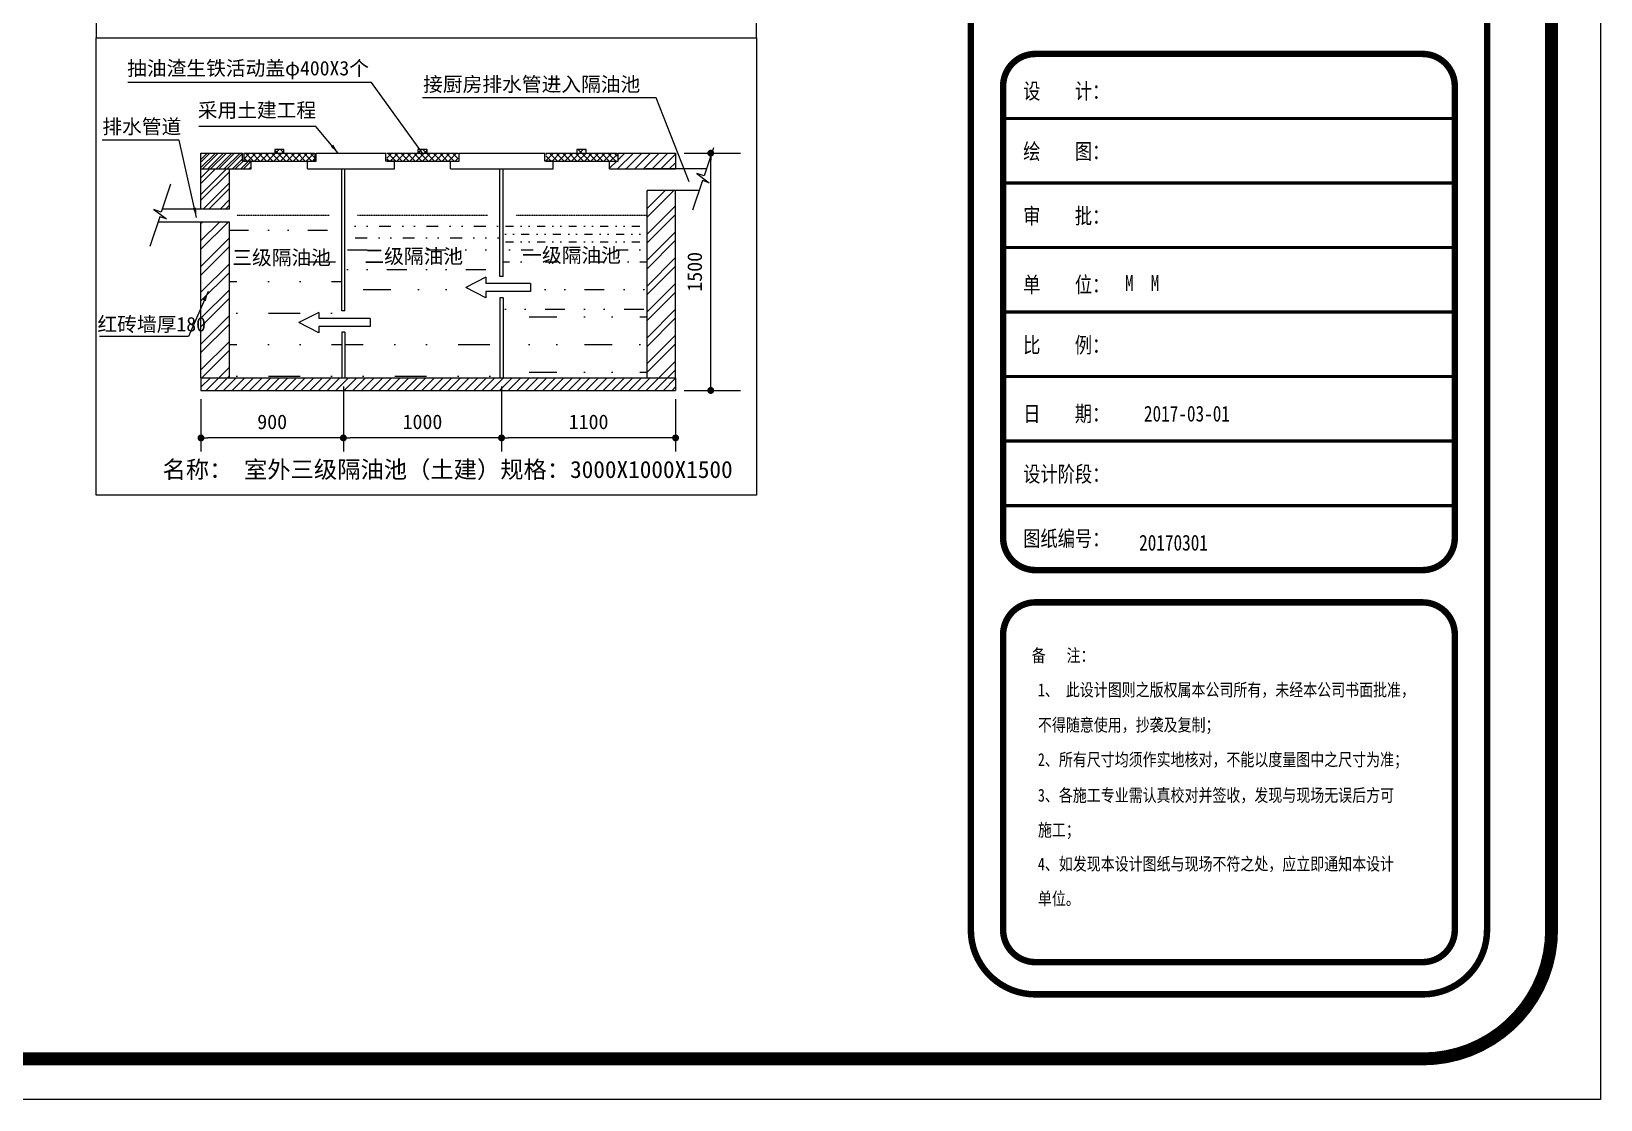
# Model space of a CAD drawing. Header units: inches. Extents: x 871252 to 1312932, y -88801 to 86720.
# Drawn here: x 947881 to 988120, y -88019 to -60624 of the extents above; entities that cross this region are included whole.
import ezdxf

# ---------------------------------------------------------------- set-up
doc = ezdxf.new("R2010")
doc.units = ezdxf.units.IN
doc.header["$MEASUREMENT"] = 0
doc.linetypes.add('HIDDEN', pattern=[0.375, 0.25, -0.125])
doc.layers.add('供排水', color=4, linetype='Continuous')
doc.layers.add('外框', color=7, linetype='Continuous')
doc.styles.add('122', font='', dxfattribs={"height": 180})
doc.styles.add('H1', font='', dxfattribs={"height": 200})
doc.styles.add('LIST', font='', dxfattribs={"height": 250})
doc.styles.get("Standard").update_dxf_attribs({"font": '', "width": 0.7, "height": 250})
doc.styles.add('宋体平面', font='', dxfattribs={"width": 0.8})
doc.styles.get('122').set_extended_font_data('NSimSun')
doc.styles.get('H1').set_extended_font_data('SimSun')
doc.styles.get('LIST').set_extended_font_data('SimSun')
doc.styles.get('Standard').set_extended_font_data('NSimSun')
doc.styles.get('宋体平面').set_extended_font_data('SimSun')
doc.dimstyles.new('ISO-25', dxfattribs={"dimscale": 60, "dimtxt": 5, "dimasz": 2.5, "dimexe": 1.25, "dimexo": 3, "dimtad": 1, "dimdec": 0, "dimtxsty": 'Standard', "dimblk": 'ARCHTICK', "dimcen": 2.5, "dimadec": 0, "dimazin": 0, "dimtfac": 1, "dimtdec": 0, "dimtmove": 0, "dimatfit": 3, "dimfxl": 0, "dimarcsym": 0})
doc.dimstyles.get("Standard").update_dxf_attribs({"dimtxt": 0.18, "dimasz": 0.18, "dimexe": 0.18, "dimexo": 0.0625, "dimgap": 0.09, "dimtad": 0, "dimtih": 1, "dimtoh": 1, "dimdec": 4, "dimzin": 0, "dimdsep": 46, "dimtxsty": 'Standard', "dimcen": 0.09, "dimadec": 0, "dimazin": 0, "dimtfac": 1, "dimtdec": 4, "dimtofl": 0, "dimtmove": 0, "dimatfit": 3, "dimfxl": 0, "dimtolj": 1, "dimtzin": 0, "dimarcsym": 0})
pattern_1 = [(45, (1071279.7, 1970.92), (-110.58551, 110.58551), [])]
pattern_2 = [(45, (1071279.7, 1970.9), (-331.7565, 331.7565), []), (45, (1071500.87, 1970.9), (-331.7565, 331.7565), [])]
pattern_3 = [(45, (1071279.7, 1970.92), (-82.93913, 82.93913), []), (135, (1071279.7, 1970.92), (-82.93913, -82.93913), [])]

# ---------------------------------------------------------------- blocks, each defined once
blk = doc.blocks.new('_DOT')
at = {"color": 0, "linetype": 'ByBlock'}
blk.add_line((-0.5, 0), (-1, 0), dxfattribs=at)
at = {"color": 0, "linetype": 'ByBlock', "const_width": 0.5}
blk.add_lwpolyline([(-0.25, 0, 1), (0.25, 0, 1)], format="xyb", close=True, dxfattribs=at)

msp = doc.modelspace()

# ---------------------------------------------------------------- hatches: boundary and pattern name
at = {"layer": '供排水'}
h = msp.add_hatch(dxfattribs=at)
h.set_pattern_fill('ANSI32', color=4, scale=15.639153, style=0)
h.set_pattern_definition([(45, (871230.52, -87816.78), (-105.3327, 105.3327), []), (45, (871300.74, -87816.78), (-105.3327, 105.3327), [])])
h.paths.add_polyline_path([(952230, -64153.2), (952230, -63747.6), (953295.9, -63747.6), (953295.9, -63953.4), (953516.6, -63953.4), (953516.6, -64153.2)])
h = msp.add_hatch(dxfattribs=at)
h.set_pattern_fill('ANSI37', color=4, scale=938.349175, style=0)
h.set_pattern_definition(pattern_3)
h.paths.add_polyline_path([(955150.8, -63750.6), (953325.4, -63750.6), (953325.4, -63953.4), (953516.6, -63953.4), (955150.8, -63953.4)])
h.paths.add_polyline_path([(954356, -63652.5), (954120.1, -63652.5), (954120.1, -63750.6), (954356, -63750.6)])
h = msp.add_hatch(dxfattribs=at)
h.set_pattern_fill('ANSI37', color=4, scale=938.349175, style=0)
h.set_pattern_definition(pattern_3)
h.paths.add_polyline_path([(958822.1, -63750.6), (956996.7, -63750.6), (956996.7, -63953.4), (957188, -63953.4), (958822.1, -63953.4)])
h.paths.add_polyline_path([(958027.4, -63652.5), (957791.4, -63652.5), (957791.4, -63750.6), (958027.4, -63750.6)])
h = msp.add_hatch(dxfattribs=at)
h.set_pattern_fill('ANSI37', color=4, scale=938.349175, style=0)
h.set_pattern_definition(pattern_3)
h.paths.add_polyline_path([(962899.1, -63750.6), (961073.8, -63750.6), (961073.8, -63953.4), (961265, -63953.4), (962899.1, -63953.4)])
h.paths.add_polyline_path([(962104.4, -63652.5), (961868.5, -63652.5), (961868.5, -63750.6), (962104.4, -63750.6)])
h = msp.add_hatch(dxfattribs=at)
h.set_pattern_fill('ANSI31', color=4, scale=1251.132233, style=0)
h.set_pattern_definition(pattern_1)
h.paths.add_polyline_path([(964400.2, -64153.2), (964400.2, -63747.6), (963117.7, -63747.6), (962928.6, -63747.6), (962928.6, -63953.4), (962707.9, -63953.4), (962707.9, -64153.2), (963117.7, -64153.2), (963130.5, -64153.2)])
h = msp.add_hatch(dxfattribs=at)
h.set_pattern_fill('ANSI32', color=4, scale=810.733687, style=0)
h.set_pattern_definition([(45, (1270299.35, 88157.12), (-214.97823, 214.97823), []), (45, (1270442.67, 88157.12), (-214.97823, 214.97823), [])])
h.paths.add_polyline_path([(952960.2, -64153.2), (952230, -64153.2), (952230, -65181), (952960.2, -65181)])
h = msp.add_hatch(dxfattribs=at)
h.set_pattern_fill('ANSI32', color=4, scale=1251.132233, style=0)
h.set_pattern_definition(pattern_2)
h.paths.add_polyline_path([(963670, -69508.2), (964400.2, -69508.2), (964400.2, -64700.9), (963670, -64700.9)])
h = msp.add_hatch(dxfattribs=at)
h.set_pattern_fill('ANSI32', color=4, scale=1251.132233, style=0)
h.set_pattern_definition(pattern_2)
h.paths.add_polyline_path([(952960.2, -65513.5), (952230, -65513.5), (952230, -69508.2), (952960.2, -69508.2)])
at = {"layer": '供排水', "linetype": 'Continuous'}
h = msp.add_hatch(dxfattribs=at)
h.set_pattern_fill('MUDST', color=4, scale=2026.834217, style=0)
h.set_pattern_definition([(0, (848561.9, -272964.36), (1013.4171, 506.7086), [506.7086, -506.7086, 0, -506.7086, 0, -506.7086])])
h.paths.add_polyline_path([(955840.2, -65513.5), (952960.2, -65513.5), (952960.2, -66076), (955840.2, -66076)])
h.paths.add_polyline_path([(959897, -66076), (955921.9, -66076), (955921.9, -66785.2), (959897, -66785.2)])
h.paths.add_polyline_path([(963670, -66785.2), (959978.6, -66785.2), (959978.6, -67091.9), (960681.7, -67091.9), (960681.7, -67293.3), (959978.6, -67293.3), (959978.6, -67922.4), (963670, -67922.4)])
h.paths.add_polyline_path([(957345, -66694.3), (959295.9, -66694.3), (959295.9, -66196.8), (957345, -66196.8)], flags=24)
h = msp.add_hatch(dxfattribs=at)
h.set_pattern_fill('MUDST', color=4, scale=1216.10053, style=0)
h.set_pattern_definition([(0, (848561.92, -272964.36), (608.05027, 304.02513), [304.02513, -304.02513, 0, -304.02513, 0, -304.02513])])
h.paths.add_polyline_path([(959897, -65513.5), (955921.9, -65513.5), (955921.9, -66076), (959897, -66076)])
h.paths.add_polyline_path([(963670, -66076), (959978.6, -66076), (959978.6, -66785.2), (963670, -66785.2)])
h.paths.add_polyline_path([(961166.1, -66668), (963118.4, -66668), (963118.4, -66170.5), (961166.1, -66170.5)], flags=24)
h = msp.add_hatch(dxfattribs=at)
h.set_pattern_fill('MUDST', color=4, scale=810.733687, style=0)
h.set_pattern_definition([(0, (848561.92, -272964.36), (405.36684, 202.68342), [202.68342, -202.68342, 0, -202.68342, 0, -202.68342])])
h.paths.add_polyline_path([(963670, -65513.5), (959978.6, -65513.5), (959978.6, -66076), (963670, -66076)])
h = msp.add_hatch(dxfattribs=at)
h.set_pattern_fill('MUDST', color=4, scale=2837.567904, style=0)
h.set_pattern_definition([(0, (848561.9, -272964.36), (1418.784, 709.392), [709.392, -709.392, 0, -709.392, 0, -709.392])])
h.paths.add_polyline_path([(955840.2, -66076), (952960.2, -66076), (952960.2, -66785.2), (955840.2, -66785.2)])
h.paths.add_polyline_path([(959532.2, -66931.3), (959532.2, -67091.9), (959978.6, -67091.9), (959978.6, -66914.3), (959897, -66914.3), (959897, -66785.2), (955921.9, -66785.2), (955921.9, -67922.4), (959897, -67922.4), (959897, -67459.3), (959978.6, -67459.3), (959978.6, -67293.3), (959532.2, -67293.3), (959532.2, -67453.9), (959018.8, -67192.6)])
h.paths.add_polyline_path([(963670, -67922.4), (959978.6, -67922.4), (959978.6, -69508.2), (963670, -69508.2)])
h.paths.add_polyline_path([(953380.4, -66727.8), (955338.3, -66727.8), (955338.3, -66230.3), (953380.4, -66230.3)], flags=24)
h = msp.add_hatch(dxfattribs=at)
h.set_pattern_fill('MUDST', color=4, scale=3242.934747, style=0)
h.set_pattern_definition([(0, (848561.9, -272964.36), (1621.4674, 810.7337), [810.7337, -810.7337, 0, -810.7337, 0, -810.7337])])
h.paths.add_polyline_path([(955840.2, -66785.2), (952960.2, -66785.2), (952960.2, -67922.4), (955070.3, -67922.4), (955253.1, -67829.4), (955253.1, -67922.4), (955921.9, -67922.4), (955921.9, -67792.5), (955840.2, -67792.5)])
h.paths.add_polyline_path([(959897, -67922.4), (955921.9, -67922.4), (955921.9, -67990), (956564.7, -67990), (956564.7, -68191.4), (955921.9, -68191.4), (955921.9, -68337.5), (955921.9, -69508.2), (959897, -69508.2)])
h.paths.add_polyline_path([(955840.2, -68337.5), (955921.9, -68337.5), (955921.9, -68191.4), (955253.1, -68191.4), (955253.1, -68352), (954739.7, -68090.7), (955070.3, -67922.4), (952960.2, -67922.4), (952960.2, -69508.2), (955840.2, -69508.2)])
at = {"layer": '供排水'}
h = msp.add_hatch(dxfattribs=at)
h.set_pattern_fill('ANSI31', color=4, scale=1251.132233, style=0)
h.set_pattern_definition(pattern_1)
h.paths.add_polyline_path([(955881, -69508.2), (952230, -69508.2), (952230, -69832.7), (955881, -69832.7), (959937.8, -69832.7), (964400.2, -69832.7), (964400.2, -69508.2), (959937.8, -69508.2)])

# ---------------------------------------------------------------- linework, layer by layer
at = {"layer": '供排水', "color": 7}
for p, q in [((952230, -64153.2), (952230, -63747.6)), ((952230, -63747.6), (953295.9, -63747.6)), ((952230, -65181), (952230, -63747.6)), ((953295.9, -63953.4), (953295.9, -63747.6)), ((953516.6, -63953.4), (953295.9, -63953.4)), ((953325.4, -63750.6), (955150.8, -63750.6)), ((953325.4, -63750.6), (953325.4, -63953.4)), ((953325.4, -63953.4), (955150.8, -63953.4)), ((953516.6, -64153.2), (953516.6, -63953.4)), ((954959.5, -64153.2), (954959.5, -63953.4)), ((954959.5, -63953.4), (955180.2, -63953.4)), ((955150.8, -63750.6), (955150.8, -63953.4)), ((955180.2, -63953.4), (955180.2, -63747.6)), ((955180.2, -63747.6), (956967.2, -63747.6)), ((956967.2, -63953.4), (956967.2, -63747.6)), ((957188, -63953.4), (956967.2, -63953.4)), ((956996.7, -63750.6), (958822.1, -63750.6)), ((956996.7, -63953.4), (958822.1, -63953.4)), ((957188, -64153.2), (957188, -63953.4)), ((958630.9, -63953.4), (958851.6, -63953.4)), ((958630.9, -64153.2), (958630.9, -63953.4)), ((958851.6, -63953.4), (958851.6, -63747.6)), ((958851.6, -63747.6), (961044.3, -63747.6)), ((961044.3, -63953.4), (961044.3, -63747.6)), ((961265, -63953.4), (961044.3, -63953.4)), ((961073.8, -63750.6), (962899.1, -63750.6)), ((961073.8, -63953.4), (962899.1, -63953.4)), ((961175.1, -63950.4), (961265, -63950.4)), ((961265, -64153.2), (961265, -63953.4)), ((962707.9, -63950.4), (962797.8, -63950.4)), ((962707.9, -64153.2), (962707.9, -63953.4)), ((962707.9, -63953.4), (962928.6, -63953.4)), ((962928.6, -63953.4), (962928.6, -63747.6)), ((962928.6, -63747.6), (963117.7, -63747.6)), ((963117.7, -63747.6), (964400.2, -63747.6)), ((964400.2, -63747.6), (964400.2, -64153.2)), ((952230, -64153.2), (953516.6, -64153.2)), ((952960.2, -65181), (952960.2, -64153.2)), ((954959.5, -64153.2), (957188, -64153.2)), ((955840.2, -67792.5), (955840.2, -64153.2)), ((955921.9, -67792.5), (955921.9, -64153.2)), ((958630.9, -64153.2), (961265, -64153.2)), ((959897, -66914.3), (959897, -64153.2)), ((959978.6, -66914.3), (959978.6, -64153.2)), ((962707.9, -64153.2), (963117.7, -64153.2)), ((963117.7, -64153.2), (964400.2, -64153.2)), ((963130.5, -64153.2), (963117.7, -64153.2)), ((965188.9, -64153.2), (963628.5, -64153.2)), ((965006.8, -64700.9), (963670, -64700.9)), ((963670, -69508.2), (963670, -64700.9)), ((964400.2, -69508.2), (964400.2, -64700.9)), ((952960.2, -65181), (951238.1, -65181)), ((952960.2, -65513.5), (951127.5, -65513.5)), ((952230, -69508.2), (952230, -65513.5)), ((952960.2, -69508.2), (952960.2, -65513.5)), ((959978.6, -66914.3), (959897, -66914.3)), ((959897, -67459.3), (959897, -69508.2)), ((959978.6, -67459.3), (959897, -67459.3)), ((959978.6, -67459.3), (959978.6, -69508.2)), ((955921.9, -67792.5), (955840.2, -67792.5)), ((955840.2, -68337.5), (955840.2, -69508.2)), ((955921.9, -68337.5), (955840.2, -68337.5)), ((955921.9, -68337.5), (955921.9, -69508.2)), ((952230, -69508.2), (955881, -69508.2)), ((952230, -69508.2), (952230, -69832.7)), ((955881, -69508.2), (959937.8, -69508.2)), ((959937.8, -69508.2), (964400.2, -69508.2)), ((964400.2, -69508.2), (964400.2, -69832.7)), ((952230, -69832.7), (955881, -69832.7)), ((955881, -69832.7), (959937.8, -69832.7)), ((959937.8, -69832.7), (964400.2, -69832.7))]:
    msp.add_line(p, q, dxfattribs=at)
at = {"layer": '供排水', "color": 4, "linetype": 'ByBlock'}
for p, q in [((964622.6, -63747.6), (966063.6, -63747.6)), ((965302, -69654.8), (965302, -63925.5)), ((955881, -69730.6), (955881, -71402)), ((959937.8, -69730.6), (959937.8, -71402)), ((964622.6, -69832.7), (966063.6, -69832.7)), ((952230, -70055.1), (952230, -71402)), ((964400.2, -70055.1), (964400.2, -71402)), ((955703.1, -71049.8), (952407.9, -71049.8)), ((955881, -70873.2), (955881, -71402)), ((959759.9, -71049.8), (956059, -71049.8)), ((959937.8, -70873.2), (959937.8, -71402)), ((964222.3, -71049.8), (960115.7, -71049.8))]:
    msp.add_line(p, q, dxfattribs=at)
at = {"layer": '供排水', "color": 1, "linetype": 'Continuous'}
for p, q in [((965368.3, -63614.1), (965129.9, -64330.9)), ((965129.9, -64330.9), (964942, -64268.4)), ((964942, -64268.4), (965260.9, -64507.1)), ((951450.9, -64541.2), (951212.5, -65258)), ((965090.1, -64450.3), (964837.5, -65209.8)), ((965260.9, -64507.1), (965090.1, -64450.3)), ((951172.7, -65377.4), (950920.1, -66136.9)), ((951024.6, -65195.5), (951343.5, -65434.2)), ((951212.5, -65258), (951024.6, -65195.5)), ((951343.5, -65434.2), (951172.7, -65377.4))]:
    msp.add_line(p, q, dxfattribs=at)
at = {"layer": '供排水', "color": 4, "linetype": 'HIDDEN', "ltscale": 0.6}
for p, q in [((955515.9, -65347.3), (953150.7, -65347.3)), ((959572.7, -65347.3), (956246.2, -65347.3)), ((963670, -65347.3), (960302.9, -65347.3))]:
    msp.add_line(p, q, dxfattribs=at)
at = {"layer": '供排水', "color": 6}
for p, q in [((959532.2, -66931.3), (959018.8, -67192.6)), ((959532.2, -67453.9), (959018.8, -67192.6)), ((959532.2, -66931.3), (959532.2, -67091.9)), ((960681.7, -67091.9), (959532.2, -67091.9)), ((960681.7, -67091.9), (960681.7, -67293.3)), ((959532.2, -67293.3), (959532.2, -67453.9)), ((960681.7, -67293.3), (959532.2, -67293.3)), ((955253.1, -67829.4), (954739.7, -68090.7)), ((955253.1, -67829.4), (955253.1, -67990)), ((956564.7, -67990), (955253.1, -67990)), ((956564.7, -67990), (956564.7, -68191.4)), ((955253.1, -68352), (954739.7, -68090.7)), ((955253.1, -68191.4), (955253.1, -68352)), ((956564.7, -68191.4), (955253.1, -68191.4))]:
    msp.add_line(p, q, dxfattribs=at)
at = {"layer": '供排水', "color": 14}
for points in [[(949544.5, -60790.6), (966473.1, -60790.6), (966473.1, -49061.1), (949544.5, -49061.1)], [(949544.5, -60790.6), (966473.1, -60790.6), (966473.1, -72520.2), (949544.5, -72520.2)]]:
    msp.add_lwpolyline(points, close=True, dxfattribs=at)
at = {"layer": '供排水', "color": 7}
for points in [[(954120.1, -63750.6), (954356, -63750.6), (954356, -63652.5), (954120.1, -63652.5)], [(957791.4, -63750.6), (958027.4, -63750.6), (958027.4, -63652.5), (957791.4, -63652.5)], [(961868.5, -63750.6), (962104.4, -63750.6), (962104.4, -63652.5), (961868.5, -63652.5)]]:
    msp.add_lwpolyline(points, close=True, dxfattribs=at)
at = {"layer": '外框', "lineweight": -2}
for p, q in [((988120.3, -8690.5), (988120.3, -88019.3)), ((988120.3, -88019.3), (874915.1, -88019.3))]:
    msp.add_line(p, q, dxfattribs=at)
for points, const_width in [([(879313.3, -86975.1), (983553.9, -86975.1, 0.4142136), (986863.1, -83665.9), (986863.1, -13071.6, 0.4142136), (983553.9, -9762.4), (879313.3, -9762.4, 0.4142136), (876004.1, -13071.6), (876004.1, -83665.9, 0.4142136)], 330.9), ([(973626.2, -85320.5), (983553.9, -85320.5, 0.4142136), (985208.5, -83665.9), (985208.5, -13071.6, 0.4142136), (983553.9, -11417), (973626.2, -11417, 0.4142136), (971971.6, -13071.6), (971971.6, -83665.9, 0.4142136)], 165.5), ([(973626.2, -74439.6), (983553.9, -74439.6, 0.4142136), (984381.2, -73612.3), (984381.2, -62030, 0.4142136), (983553.9, -61202.7), (973626.2, -61202.7, 0.4142136), (972798.9, -62030), (972798.9, -73612.3, 0.4142136)], 165.5), ([(973626.2, -84493.2), (983553.9, -84493.2, 0.4142136), (984381.2, -83665.9), (984381.2, -76094.2, 0.4142136), (983553.9, -75266.9), (973626.2, -75266.9, 0.4142136), (972798.9, -76094.2), (972798.9, -83665.9, 0.4142136)], 165.5)]:
    msp.add_lwpolyline(points, format="xyb", close=True, dxfattribs=dict(at, const_width=const_width))
at = {"layer": '外框', "lineweight": -2, "const_width": 82.7}
for points in [[(972798.9, -62857.3), (984381.2, -62857.3)], [(972798.9, -64512), (984381.2, -64512)], [(972798.9, -66166.6), (984381.2, -66166.6)], [(972798.9, -67821.2), (984381.2, -67821.2)], [(972798.9, -69475.8), (984381.2, -69475.8)], [(972798.9, -71130.4), (984381.2, -71130.4)], [(972798.9, -72785), (984381.2, -72785)]]:
    msp.add_lwpolyline(points, dxfattribs=at)

# ---------------------------------------------------------------- block references
at = {"layer": '供排水', "color": 4, "linetype": 'ByBlock', "yscale": 177.9350254386896, "zscale": 177.93502543872}
for p, xscale, rotation in [((965302, -63747.6), 177.9350254386896, 90), ((965302, -69832.7), 177.9350254386896, 270), ((952230, -71049.8), 177.9350254379213, 180), ((955881, -71049.8), 177.9350254379213, 180), ((959937.8, -71049.8), 177.9350254379213, 180)]:
    msp.add_blockref('_DOT', p, dxfattribs=dict(at, xscale=xscale, rotation=rotation))
at = {"layer": '供排水', "color": 4, "linetype": 'ByBlock', "xscale": 177.9350254379213, "yscale": 177.9350254386896, "zscale": 177.93502543872}
for p in [(955881, -71049.8), (959937.8, -71049.8), (964400.2, -71049.8)]:
    msp.add_blockref('_DOT', p, dxfattribs=at)

# ---------------------------------------------------------------- texts
at = {"layer": '供排水', "color": 3, "linetype": 'ByBlock', "style": '122'}
for s, height, p in [('抽油渣生铁活动盖φ400X3个', 371.047, (950336.5, -61753.9)), ('接厨房排水管进入隔油池', 371.047, (957926.5, -62165.2)), ('采用土建工程', 371.05, (952145.8, -62830)), ('排水管道', 371.05, (949699.9, -63251.1)), ('红砖墙厚180', 371.05, (949575.2, -68319.5))]:
    msp.add_text(s, height=height, dxfattribs=at).set_placement(p)
at = {"layer": '供排水', "color": 7}
for s, height, style, p in [('三级隔油池', 371.05, '122', (953031.3, -66609.3)), ('二级隔油池', 371.05, '122', (956420, -66575.8)), ('一级隔油池', 371.05, '122', (960467, -66549.5)), ('名称： 室外三级隔油池（土建）规格：3000X1000X1500', 437.796, 'LIST', (951244.9, -72077.9))]:
    msp.add_text(s, height=height, dxfattribs=dict(at, style=style)).set_placement(p)
at = {"layer": '供排水', "color": 4, "linetype": 'ByBlock', "insert": (964892.3, -66790.1), "char_height": 374.6, "attachment_point": 5, "rotation": 90, "style": 'H1'}
msp.add_mtext('1500', dxfattribs=at)
at = {"layer": '供排水', "color": 4, "linetype": 'ByBlock', "char_height": 374.6, "attachment_point": 5, "style": 'H1'}
for s, insert in [('900', (954055.5, -70640.1)), ('1000', (957909.4, -70640.1)), ('1100', (962169, -70640.1))]:
    msp.add_mtext(s, dxfattribs=dict(at, insert=insert))
at = {"layer": '外框', "lineweight": -2, "style": '宋体平面', "width": 0.8}
for s, height, p in [('设    计：', 405.22, (973313.1, -62356.9)), ('绘    图：', 405.22, (973313.1, -63905.1)), ('审    批：', 405.22, (973313.1, -65559.8)), ('单    位：', 405.22, (973313.1, -67320.7)), ('M  M', 405.22, (975922.9, -67280.3)), ('比    例：', 405.22, (973313.1, -68869)), ('日    期：', 405.22, (973313.1, -70630)), ('2017-03-01', 405.22, (976410.1, -70630)), ('设计阶段：', 405.22, (973313.1, -72178.2)), ('图纸编号：', 405.22, (973313.1, -73832.8)), ('20170301', 405.22, (976286.6, -73939.2)), ('备   注：', 328.23, (973531.1, -76792.9)), ('1、 此设计图则之版权属本公司所有，未经本公司书面批准，', 328.23, (973690.8, -77673.9)), ('不得随意使用，抄袭及复制；', 328.23, (973690.8, -78574.6)), ('2、所有尺寸均须作实地核对，不能以度量图中之尺寸为准；', 328.23, (973690.8, -79463.4)), ('3、各施工专业需认真校对并签收，发现与现场无误后方可', 328.23, (973690.8, -80377.6)), ('施工；', 328.23, (973690.8, -81266.9)), ('4、如发现本设计图纸与现场不符之处，应立即通知本设计', 328.23, (973690.8, -82138.7)), ('单位。', 328.23, (973690.8, -83028))]:
    msp.add_text(s, height=height, dxfattribs=at).set_placement(p)

# ---------------------------------------------------------------- leaders
at = {"layer": '供排水', "color": 3, "linetype": 'ByBlock'}
for points, dimstyle, override in [([(957907.4, -63747.6), (956599.3, -61933.1), (950350.8, -61931.6)], 'ISO-25', {"dimscale": 190, "dimasz": 0.5, "dimdec": 0, "dimtxsty": 'H1', "dimcen": 0.5, "dimtdec": 0}), ([(964747.1, -64485.9), (963905, -62327.1), (957910.2, -62327.1)], 'ISO-25', {"dimscale": 190, "dimasz": 0.5, "dimdec": 0, "dimtxsty": 'H1', "dimcen": 0.5, "dimtdec": 0}), ([(952117, -65393.5), (951670, -63412.9), (949697.3, -63412.9)], 'Standard', {"dimscale": 100, "dimtxt": 2.5, "dimasz": 2.5, "dimexe": 1, "dimexo": 0.625, "dimgap": 0.625, "dimtad": 1, "dimtih": 0, "dimtoh": 0, "dimdec": 0, "dimrnd": 10, "dimzin": 8, "dimcen": 2.5, "dimclrd": 3, "dimclre": 3, "dimclrt": 4, "dimtfac": 150, "dimtdec": 0}), ([(952415.8, -67296.9), (951908.9, -68445.4), (949623.8, -68445.4)], 'Standard', {"dimscale": 100, "dimtxt": 2.5, "dimasz": 2.5, "dimexe": 1, "dimexo": 0.625, "dimgap": 0.625, "dimtad": 1, "dimtih": 0, "dimtoh": 0, "dimdec": 0, "dimrnd": 10, "dimzin": 8, "dimcen": 2.5, "dimclrd": 3, "dimclre": 3, "dimclrt": 4, "dimtfac": 150, "dimtdec": 0})]:
    msp.add_leader(points, dimstyle=dimstyle, override=override, dxfattribs=at)
at = {"layer": '供排水', "color": 7}
msp.add_leader([(955750.9, -63747.6), (955172.6, -63065.8), (952172.3, -63065.8)], dimstyle='Standard', override={"dimscale": 100, "dimtxt": 2.5, "dimasz": 2.5, "dimexe": 1, "dimexo": 0.625, "dimgap": 0.625, "dimtad": 1, "dimtih": 0, "dimtoh": 0, "dimdec": 0, "dimrnd": 10, "dimzin": 8, "dimcen": 2.5, "dimclrd": 3, "dimclre": 3, "dimclrt": 4, "dimtfac": 150, "dimtdec": 0}, dxfattribs=at)

doc.saveas('drawing.dxf')
